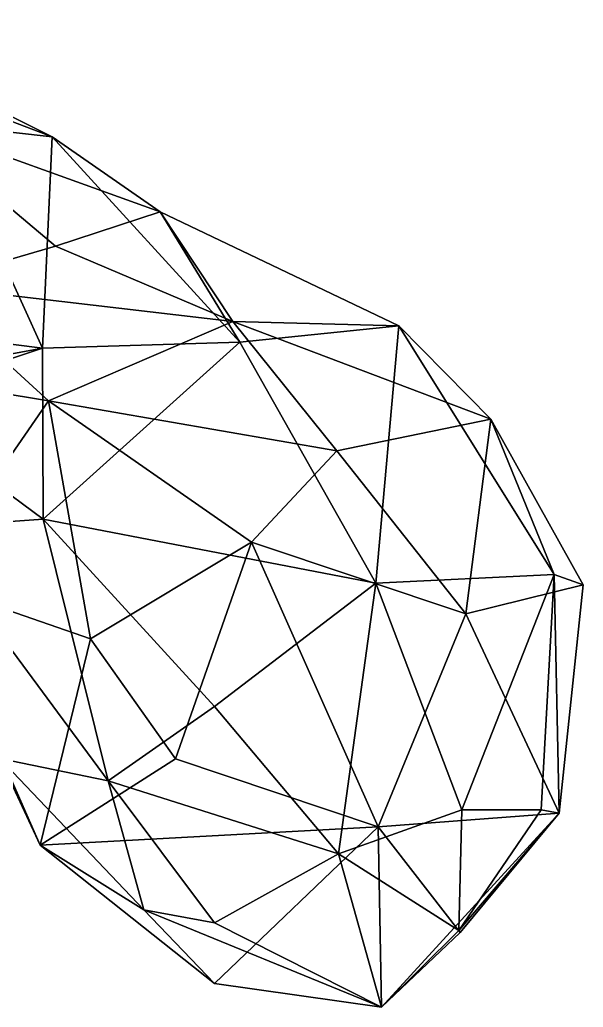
# Model space of a CAD drawing. Extents: x 290034 to 295698, y 4553723 to 4561693.
# Drawn here: x 294528.9 to 294573.5, y 4559212 to 4559290.2 of the extents above; entities that cross this region are included whole.
import ezdxf

# ---------------------------------------------------------------- set-up
doc = ezdxf.new("R2010")
doc.units = 0
doc.layers.add('Au_ppm_Pref_-_0_2', color=7, linetype='CONTINUOUS')

msp = doc.modelspace()

# ---------------------------------------------------------------- linework, layer by layer
at = {"layer": 'Au_ppm_Pref_-_0_2'}
for points in [[(294519.939, 4559282.229, 1870.941), (294512.992, 4559290.215, 1864.948), (294531.49, 4559280.948, 1865.003)], [(294531.49, 4559280.948, 1865.003), (294512.992, 4559290.215, 1864.948), (294521.341, 4559284.788, 1858.484)], [(294516.495, 4559265.998, 1853.787), (294530.721, 4559264.2, 1859.414), (294521.341, 4559284.788, 1858.484)], [(294530.721, 4559264.2, 1859.414), (294531.49, 4559280.948, 1865.003), (294521.341, 4559284.788, 1858.484)], [(294519.939, 4559282.229, 1870.941), (294531.744, 4559272.294, 1873.892), (294521.182, 4559269.211, 1877.843)], [(294531.744, 4559272.294, 1873.892), (294519.939, 4559282.229, 1870.941), (294540.041, 4559275.014, 1870.887)], [(294540.041, 4559275.014, 1870.887), (294519.939, 4559282.229, 1870.941), (294531.49, 4559280.948, 1865.003)], [(294530.721, 4559264.2, 1859.414), (294546.358, 4559264.675, 1864.421), (294531.49, 4559280.948, 1865.003)], [(294546.358, 4559264.675, 1864.421), (294540.041, 4559275.014, 1870.887), (294531.49, 4559280.948, 1865.003)], [(294540.041, 4559275.014, 1870.887), (294545.796, 4559266.31, 1877.341), (294531.744, 4559272.294, 1873.892)], [(294545.796, 4559266.31, 1877.341), (294540.041, 4559275.014, 1870.887), (294558.952, 4559265.976, 1870.807)], [(294540.041, 4559275.014, 1870.887), (294546.358, 4559264.675, 1864.421), (294558.952, 4559265.976, 1870.807)], [(294521.182, 4559269.211, 1877.843), (294531.744, 4559272.294, 1873.892), (294545.796, 4559266.31, 1877.341)], [(294505.983, 4559264.224, 1882.412), (294521.182, 4559269.211, 1877.843), (294531.212, 4559260.04, 1881.435)], [(294531.212, 4559260.04, 1881.435), (294521.182, 4559269.211, 1877.843), (294545.796, 4559266.31, 1877.341)], [(294516.495, 4559265.998, 1853.787), (294506.558, 4559259.75, 1858.83), (294530.721, 4559264.2, 1859.414)], [(294554.027, 4559256.084, 1881.742), (294531.212, 4559260.04, 1881.435), (294545.796, 4559266.31, 1877.341)], [(294554.027, 4559256.084, 1881.742), (294545.796, 4559266.31, 1877.341), (294566.223, 4559258.587, 1876.827)], [(294545.796, 4559266.31, 1877.341), (294558.952, 4559265.976, 1870.807), (294566.223, 4559258.587, 1876.827)], [(294557.132, 4559245.598, 1864.745), (294558.952, 4559265.976, 1870.807), (294546.358, 4559264.675, 1864.421)], [(294557.132, 4559245.598, 1864.745), (294571.24, 4559246.293, 1870.774), (294558.952, 4559265.976, 1870.807)], [(294566.223, 4559258.587, 1876.827), (294558.952, 4559265.976, 1870.807), (294571.24, 4559246.293, 1870.774)], [(294521.33, 4559245.773, 1882.209), (294505.983, 4559264.224, 1882.412), (294531.212, 4559260.04, 1881.435)], [(294530.721, 4559264.2, 1859.414), (294506.558, 4559259.75, 1858.83), (294518.164, 4559260.022, 1864.324)], [(294518.164, 4559260.022, 1864.324), (294530.776, 4559250.678, 1866.231), (294530.721, 4559264.2, 1859.414)], [(294530.721, 4559264.2, 1859.414), (294530.776, 4559250.678, 1866.231), (294546.358, 4559264.675, 1864.421)], [(294530.776, 4559250.678, 1866.231), (294557.132, 4559245.598, 1864.745), (294546.358, 4559264.675, 1864.421)], [(294521.103, 4559249.974, 1870.585), (294530.776, 4559250.678, 1866.231), (294518.164, 4559260.022, 1864.324)], [(294534.524, 4559241.197, 1885.973), (294521.33, 4559245.773, 1882.209), (294531.212, 4559260.04, 1881.435)], [(294534.524, 4559241.197, 1885.973), (294531.212, 4559260.04, 1881.435), (294547.263, 4559248.847, 1885.271)], [(294547.263, 4559248.847, 1885.271), (294531.212, 4559260.04, 1881.435), (294554.027, 4559256.084, 1881.742)], [(294564.242, 4559243.179, 1882.316), (294554.027, 4559256.084, 1881.742), (294566.223, 4559258.587, 1876.827)], [(294564.242, 4559243.179, 1882.316), (294566.223, 4559258.587, 1876.827), (294573.546, 4559245.462, 1876.827)], [(294573.546, 4559245.462, 1876.827), (294566.223, 4559258.587, 1876.827), (294571.24, 4559246.293, 1870.774)], [(294554.027, 4559256.084, 1881.742), (294564.242, 4559243.179, 1882.316), (294547.263, 4559248.847, 1885.271)], [(294535.937, 4559229.957, 1871.583), (294530.776, 4559250.678, 1866.231), (294521.103, 4559249.974, 1870.585)], [(294535.937, 4559229.957, 1871.583), (294521.103, 4559249.974, 1870.585), (294527.313, 4559231.712, 1876.827)], [(294535.937, 4559229.957, 1871.583), (294544.343, 4559235.834, 1867.678), (294530.776, 4559250.678, 1866.231)], [(294530.776, 4559250.678, 1866.231), (294544.343, 4559235.834, 1867.678), (294557.132, 4559245.598, 1864.745)], [(294541.251, 4559231.683, 1885.901), (294534.524, 4559241.197, 1885.973), (294547.263, 4559248.847, 1885.271)], [(294541.251, 4559231.683, 1885.901), (294547.263, 4559248.847, 1885.271), (294557.294, 4559226.299, 1884.392)], [(294557.294, 4559226.299, 1884.392), (294547.263, 4559248.847, 1885.271), (294564.242, 4559243.179, 1882.316)], [(294563.931, 4559227.644, 1867.593), (294571.24, 4559246.293, 1870.774), (294557.132, 4559245.598, 1864.745)], [(294563.931, 4559227.644, 1867.593), (294570.225, 4559227.644, 1870.887), (294571.24, 4559246.293, 1870.774)], [(294571.638, 4559227.394, 1877.191), (294571.24, 4559246.293, 1870.774), (294570.225, 4559227.644, 1870.887)], [(294573.546, 4559245.462, 1876.827), (294571.24, 4559246.293, 1870.774), (294571.638, 4559227.394, 1877.191)], [(294534.524, 4559241.197, 1885.973), (294530.549, 4559224.85, 1882.94), (294521.33, 4559245.773, 1882.209)], [(294521.33, 4559245.773, 1882.209), (294530.549, 4559224.85, 1882.94), (294527.313, 4559231.712, 1876.827)], [(294554.167, 4559224.176, 1869.543), (294557.132, 4559245.598, 1864.745), (294544.343, 4559235.834, 1867.678)], [(294554.167, 4559224.176, 1869.543), (294563.931, 4559227.644, 1867.593), (294557.132, 4559245.598, 1864.745)], [(294564.242, 4559243.179, 1882.316), (294573.546, 4559245.462, 1876.827), (294571.638, 4559227.394, 1877.191)], [(294557.294, 4559226.299, 1884.392), (294564.242, 4559243.179, 1882.316), (294571.638, 4559227.394, 1877.191)], [(294541.251, 4559231.683, 1885.901), (294530.549, 4559224.85, 1882.94), (294534.524, 4559241.197, 1885.973)], [(294535.937, 4559229.957, 1871.583), (294554.167, 4559224.176, 1869.543), (294544.343, 4559235.834, 1867.678)], [(294535.937, 4559229.957, 1871.583), (294527.313, 4559231.712, 1876.827), (294538.759, 4559219.747, 1876.827)], [(294527.313, 4559231.712, 1876.827), (294530.549, 4559224.85, 1882.94), (294538.759, 4559219.747, 1876.827)], [(294541.251, 4559231.683, 1885.901), (294557.294, 4559226.299, 1884.392), (294530.549, 4559224.85, 1882.94)], [(294535.937, 4559229.957, 1871.583), (294538.759, 4559219.747, 1876.827), (294544.343, 4559218.713, 1873.85)], [(294535.937, 4559229.957, 1871.583), (294544.343, 4559218.713, 1873.85), (294554.167, 4559224.176, 1869.543)], [(294563.694, 4559218.095, 1870.887), (294563.931, 4559227.644, 1867.593), (294554.167, 4559224.176, 1869.543)], [(294563.809, 4559217.933, 1882.766), (294557.294, 4559226.299, 1884.392), (294571.638, 4559227.394, 1877.191)], [(294557.573, 4559212.026, 1876.886), (294563.809, 4559217.933, 1882.766), (294571.638, 4559227.394, 1877.191)], [(294557.573, 4559212.026, 1876.886), (294571.638, 4559227.394, 1877.191), (294563.694, 4559218.095, 1870.887)], [(294563.694, 4559218.095, 1870.887), (294571.638, 4559227.394, 1877.191), (294570.225, 4559227.644, 1870.887)], [(294563.694, 4559218.095, 1870.887), (294570.225, 4559227.644, 1870.887), (294563.931, 4559227.644, 1867.593)], [(294530.549, 4559224.85, 1882.94), (294557.294, 4559226.299, 1884.392), (294544.343, 4559213.91, 1881.405)], [(294544.343, 4559213.91, 1881.405), (294557.294, 4559226.299, 1884.392), (294557.573, 4559212.026, 1876.886)], [(294557.294, 4559226.299, 1884.392), (294563.809, 4559217.933, 1882.766), (294557.573, 4559212.026, 1876.886)], [(294538.759, 4559219.747, 1876.827), (294530.549, 4559224.85, 1882.94), (294544.343, 4559213.91, 1881.405)], [(294554.167, 4559224.176, 1869.543), (294544.343, 4559218.713, 1873.85), (294557.573, 4559212.026, 1876.886)], [(294557.573, 4559212.026, 1876.886), (294563.694, 4559218.095, 1870.887), (294554.167, 4559224.176, 1869.543)], [(294544.343, 4559213.91, 1881.405), (294557.573, 4559212.026, 1876.886), (294538.759, 4559219.747, 1876.827)], [(294538.759, 4559219.747, 1876.827), (294557.573, 4559212.026, 1876.886), (294544.343, 4559218.713, 1873.85)]]:
    msp.add_3dface(points, dxfattribs=at)

doc.saveas('drawing.dxf')
